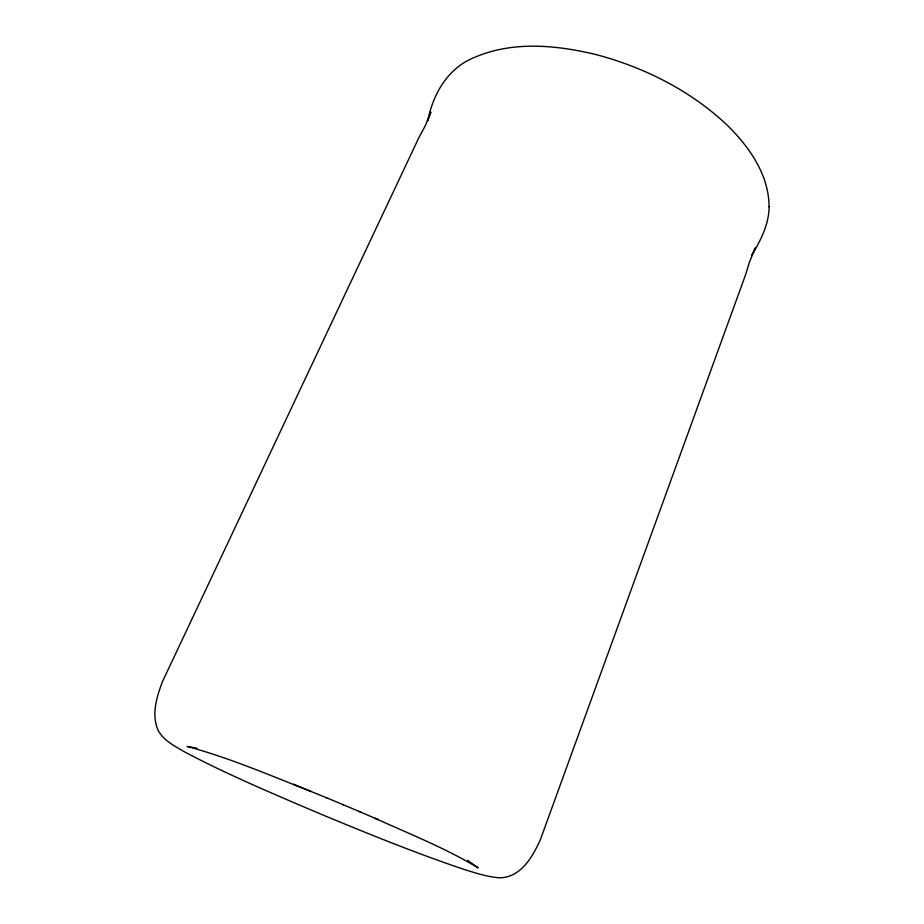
<?xml version="1.0" encoding="UTF-8"?>
<svg xmlns="http://www.w3.org/2000/svg" width="924" height="924" viewBox="0 0 924 924"><rect width="100%" height="100%" fill="white"/><g stroke="black" fill="none" stroke-linecap="round" stroke-linejoin="round"><path stroke-width="1.39" d="M196.985 748.174L187.122 746.465C229.66 757.842 270.224 775.49 311.169 791.475M326.646 797.828L293.509 784.326L296.419 785.527M326.045 797.562L343.266 804.735M342.642 804.481L360.776 812.138M358.905 811.364L378.239 819.634L375.132 818.329C409.782 834.049 445.483 848.14 478.124 867.844L467.59 860.383M769.08 206.676C769.045 224.486 760.452 240.644 751.651 255.578L755.347 247.886L749.641 261.584L745.564 274.809L540.494 839.35C532.905 856.479 520.928 877.615 499.584 877.8C487.757 876.968 476.276 873.226 465.003 869.727C416.227 853.372 368.572 833.91 321.078 814.229C275.19 794.675 229.083 775.34 184.904 752.101C175.213 746.28 164.299 741.14 158.408 730.942C151.074 715.118 156.583 697.193 162.37 681.831L418.641 138.126L425.167 125.907L430.861 112.197L427.789 120.674C432.975 94.329 447.666 68.353 473.573 57.808C512.3 40.679 556.595 44.976 596.673 54.747C644.513 67.475 690.159 90.517 726.472 124.463C748.775 146.131 768.907 174.37 769.08 206.676"/></g></svg>
